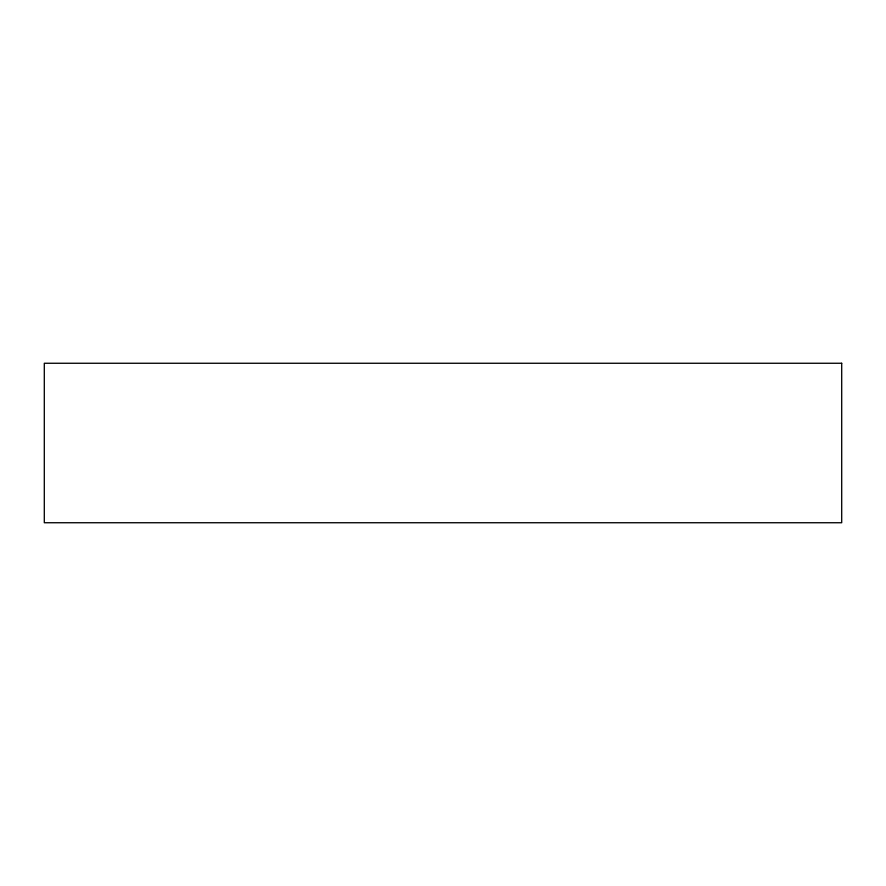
<?xml version="1.0" encoding="UTF-8"?>
<svg xmlns="http://www.w3.org/2000/svg" width="886" height="886" viewBox="0 0 886 886"><rect width="100%" height="100%" fill="white"/><g stroke="black" fill="none" stroke-linecap="round" stroke-linejoin="round"><path stroke-width="1.33" d="M841.7 363.26L44.3 363.26L44.3 522.74L841.7 522.74L841.7 363.26"/></g></svg>
